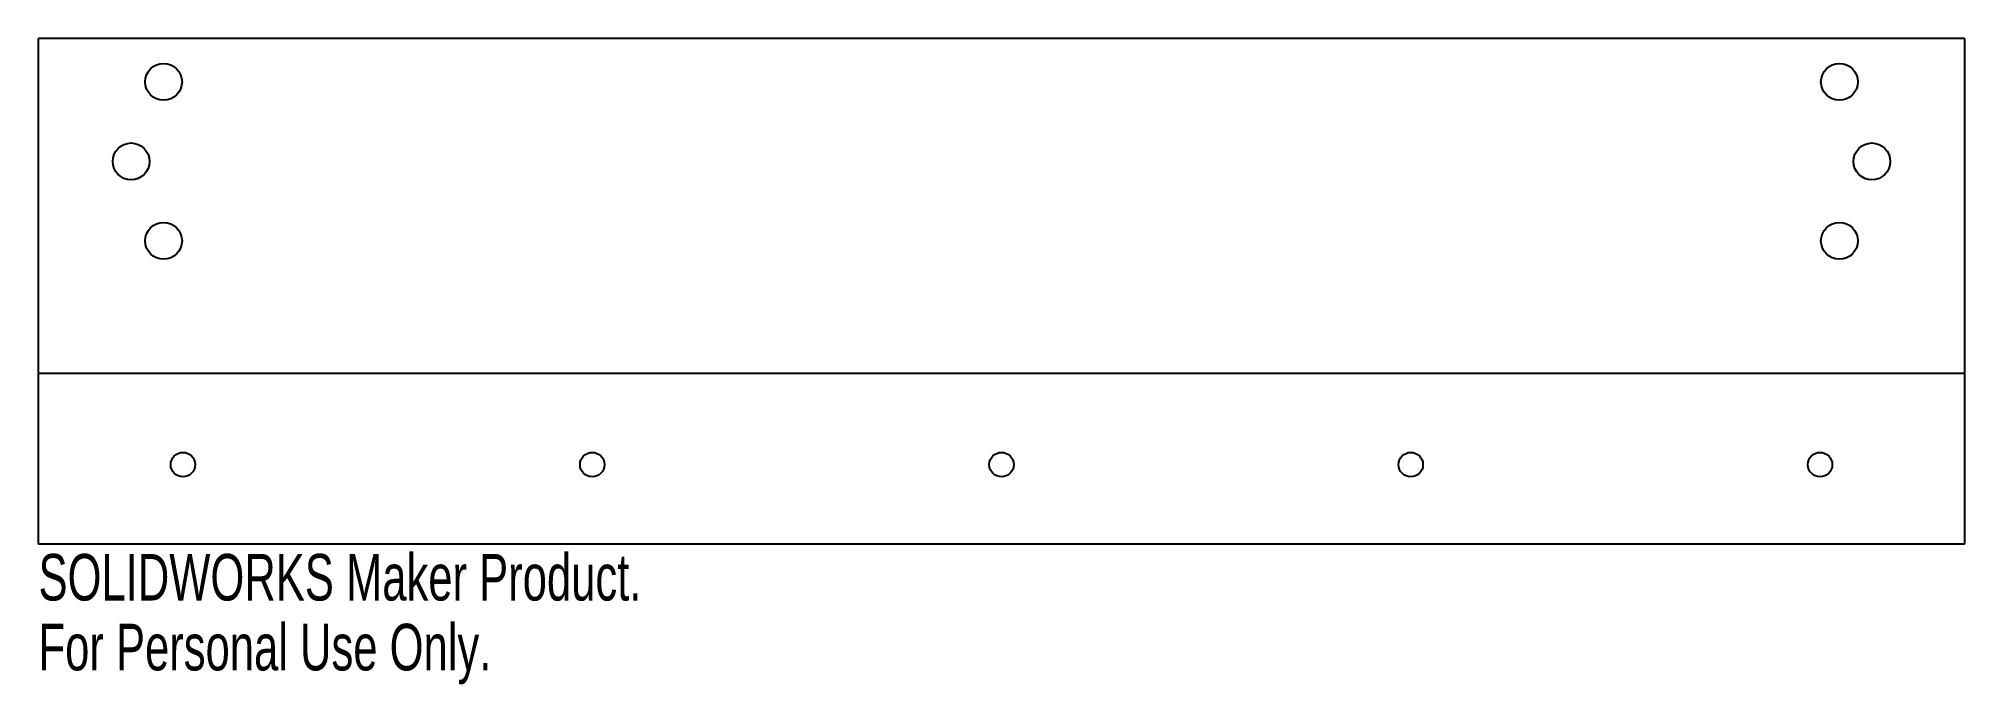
# Model space of a CAD drawing. Header units: millimetres. Extents: x 0 to 200, y -31 to 36.
import ezdxf

# ---------------------------------------------------------------- set-up
doc = ezdxf.new("R2010")
doc.units = ezdxf.units.MM
doc.layers.add('1', color=1, linetype='Continuous')
doc.styles.add('SLDTEXTSTYLE0', font='TXT', dxfattribs={"width": 0.7})

msp = doc.modelspace()

# ---------------------------------------------------------------- linework, layer by layer
for p, q in [((0, -16.47), (0, 36)), ((200, 36), (0, 36)), ((200, 36), (200, -16.47)), ((200, -16.47), (0, -16.47))]:
    msp.add_line(p, q)
for centre, radius in [((12.99, 31.5), 1.91), ((187.01, 31.5), 1.91), ((9.61, 23.25), 1.91), ((190.39, 23.25), 1.91), ((12.99, 15), 1.91), ((187.01, 15), 1.91), ((15, -8.22), 1.27), ((57.5, -8.22), 1.27), ((100, -8.22), 1.27), ((142.5, -8.22), 1.27), ((185, -8.22), 1.27)]:
    msp.add_circle(centre, radius)
at = {"layer": '1'}
msp.add_line((0, 1.26), (200, 1.26), dxfattribs=at)

# ---------------------------------------------------------------- texts
at = {"color": 7, "linetype": 'Continuous', "char_height": 4.8336, "attachment_point": 1, "style": 'SLDTEXTSTYLE0'}
for s, insert in [('SOLIDWORKS Maker Product.', (0, -17.49)), ('For Personal Use Only.', (0, -24.74))]:
    msp.add_mtext(s, dxfattribs=dict(at, insert=insert))

doc.saveas('drawing.dxf')
